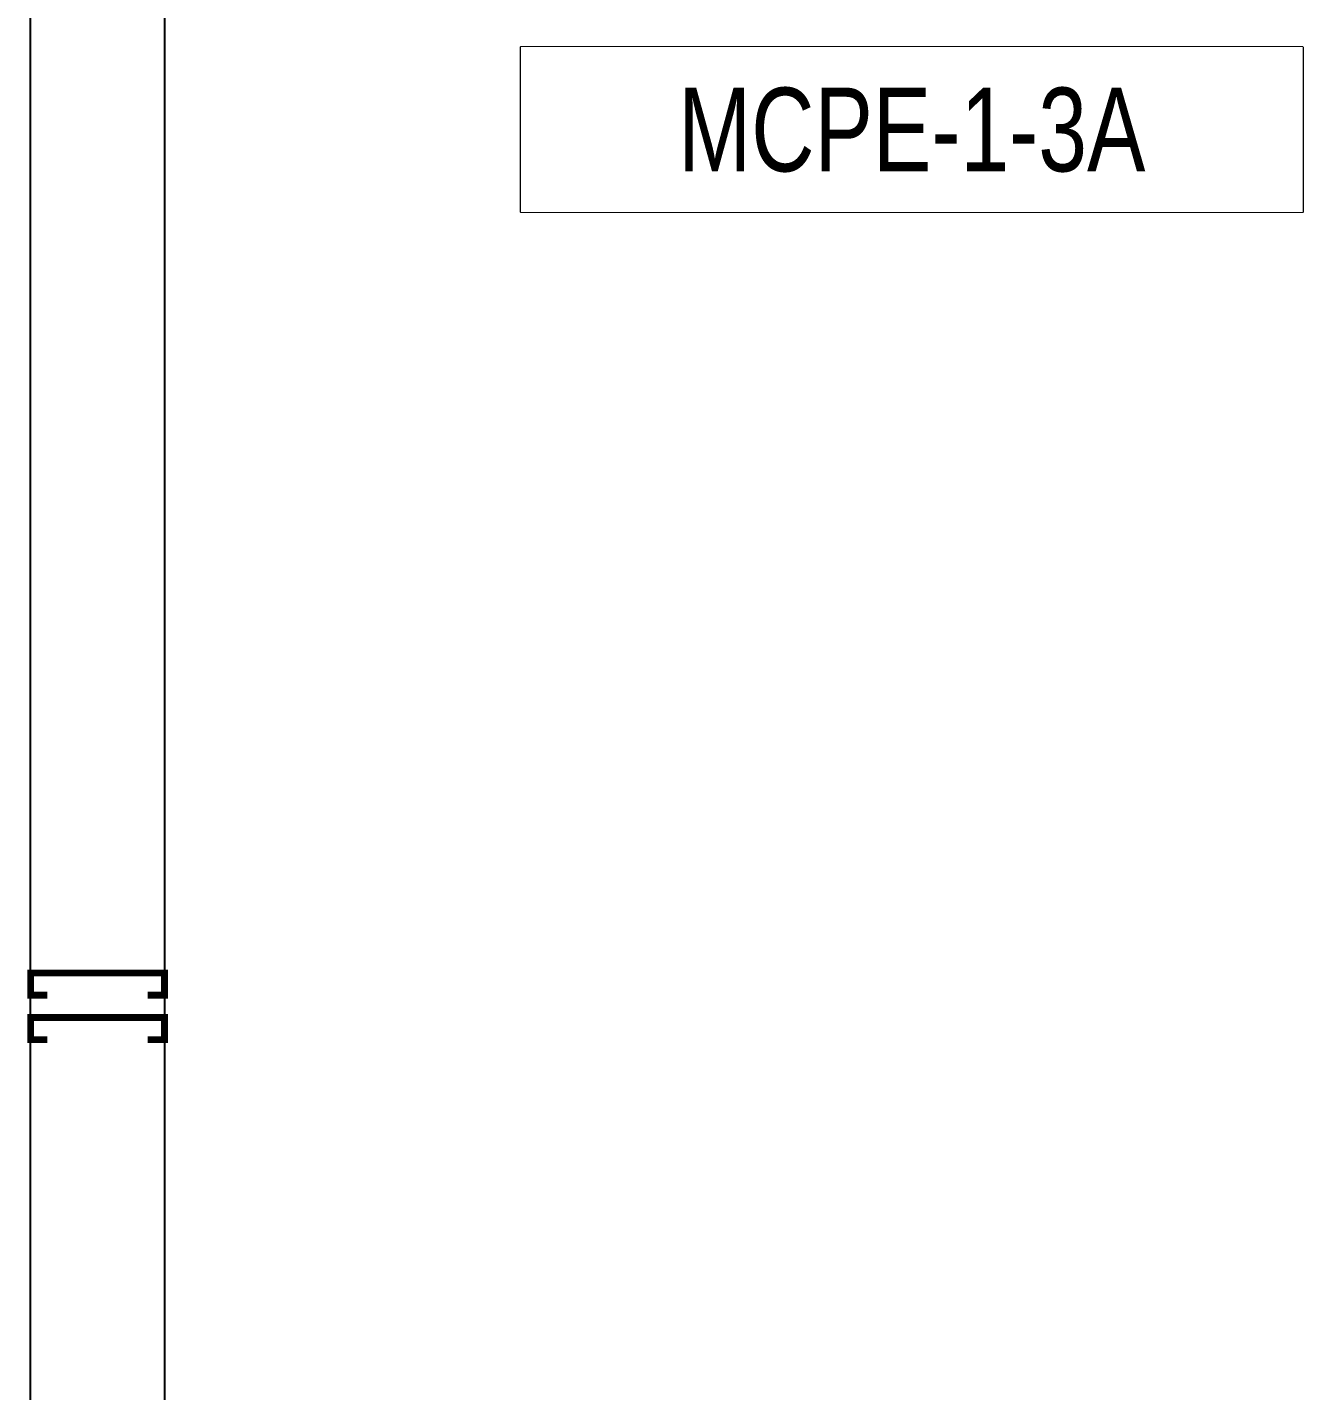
# Model space of a CAD drawing. Header units: millimetres. Extents: x 88028 to 500787, y -530175 to 1035835.
# Drawn here: x 288535 to 294251, y -330321 to -324212 of the extents above; entities that cross this region are included whole.
import ezdxf
from ezdxf.enums import TextEntityAlignment as Align
from ezdxf.xclip import XClip

# ---------------------------------------------------------------- set-up
doc = ezdxf.new("R2010")
doc.units = ezdxf.units.MM
doc.header["$LTSCALE"] = 150
doc.header["$XCLIPFRAME"] = 0
doc.linetypes.add('CONTINOUS', pattern=[0])
for name, color, linetype in [('------01 Motor Control Panel or Center', 4, 'Continuous'), ('-----26 Electrical Cable Tray', 200, 'Continuous'), ('-----26 Electrical Cable Tray_LV_공용', 200, 'Continuous')]:
    doc.layers.add(name, color=color, linetype=linetype)
doc.styles.add('ELEC', font='')
doc.styles.get('ELEC').set_extended_font_data('Dotum')

# ---------------------------------------------------------------- blocks, each defined once
blk = doc.blocks.new('A$C61218776')
at = {"layer": '------01 Motor Control Panel or Center', "linetype": 'CONTINOUS', "elevation": 0}
blk.add_lwpolyline([(69200.6, -63745), (69200.6, -64485), (65697.4, -64485), (65697.4, -63745)], close=True, dxfattribs=at)
at = {"layer": '-----26 Electrical Cable Tray', "elevation": 0}
blk.add_lwpolyline([(64100, -71595.4), (63500, -71595.4), (63500, -48717.4), (64100, -48717.4)], close=True, dxfattribs=at)
at = {"layer": '-----26 Electrical Cable Tray_LV_공용', "const_width": 30, "elevation": 0}
for points in [[(63575, -67993.7), (63500, -67993.7), (63500, -67893.7), (64100, -67893.7), (64100, -67993.7), (64025, -67993.7)], [(63575, -68193.7), (63500, -68193.7), (63500, -68093.7), (64100, -68093.7), (64100, -68193.7), (64025, -68193.7)]]:
    blk.add_lwpolyline(points, dxfattribs=at)
at = {"color": 1}
blk.add_wipeout([(65697.4, -63745), (69200.6, -63745), (69200.6, -64485), (65697.4, -64485)], dxfattribs=at).dxf.layer = '------01 Motor Control Panel or Center'
at = {"layer": '------01 Motor Control Panel or Center', "linetype": 'CONTINOUS', "elevation": 0}
blk.add_lwpolyline([(69200.6, -63745), (69200.6, -64485), (65697.4, -64485), (65697.4, -63745)], close=True, dxfattribs=at)
at = {"layer": '------01 Motor Control Panel or Center', "linetype": 'CONTINOUS', "style": 'ELEC', "width": 0.8}
blk.add_text('MCPE-1-5A', height=375, dxfattribs=at).set_placement((67449, -64115, 0), align=Align.MIDDLE)
at = {"color": 1}
blk.add_wipeout([(65697.4, -63745), (69200.6, -63745), (69200.6, -64485), (65697.4, -64485)], dxfattribs=at).dxf.layer = '------01 Motor Control Panel or Center'
at = {"layer": '------01 Motor Control Panel or Center', "linetype": 'CONTINOUS', "style": 'ELEC', "width": 0.8}
blk.add_text('MCPE-1-3A', height=375, dxfattribs=at).set_placement((67449, -64115, 0), align=Align.MIDDLE)

msp = doc.modelspace()

# ---------------------------------------------------------------- block references
ref = msp.add_blockref('A$C61218776', (225050, -260555))
XClip(ref).set_block_clipping_path([(31900.0000000001, -88294.983052245), (136900.0000000001, -14294.983052245)])

doc.saveas('drawing.dxf')
